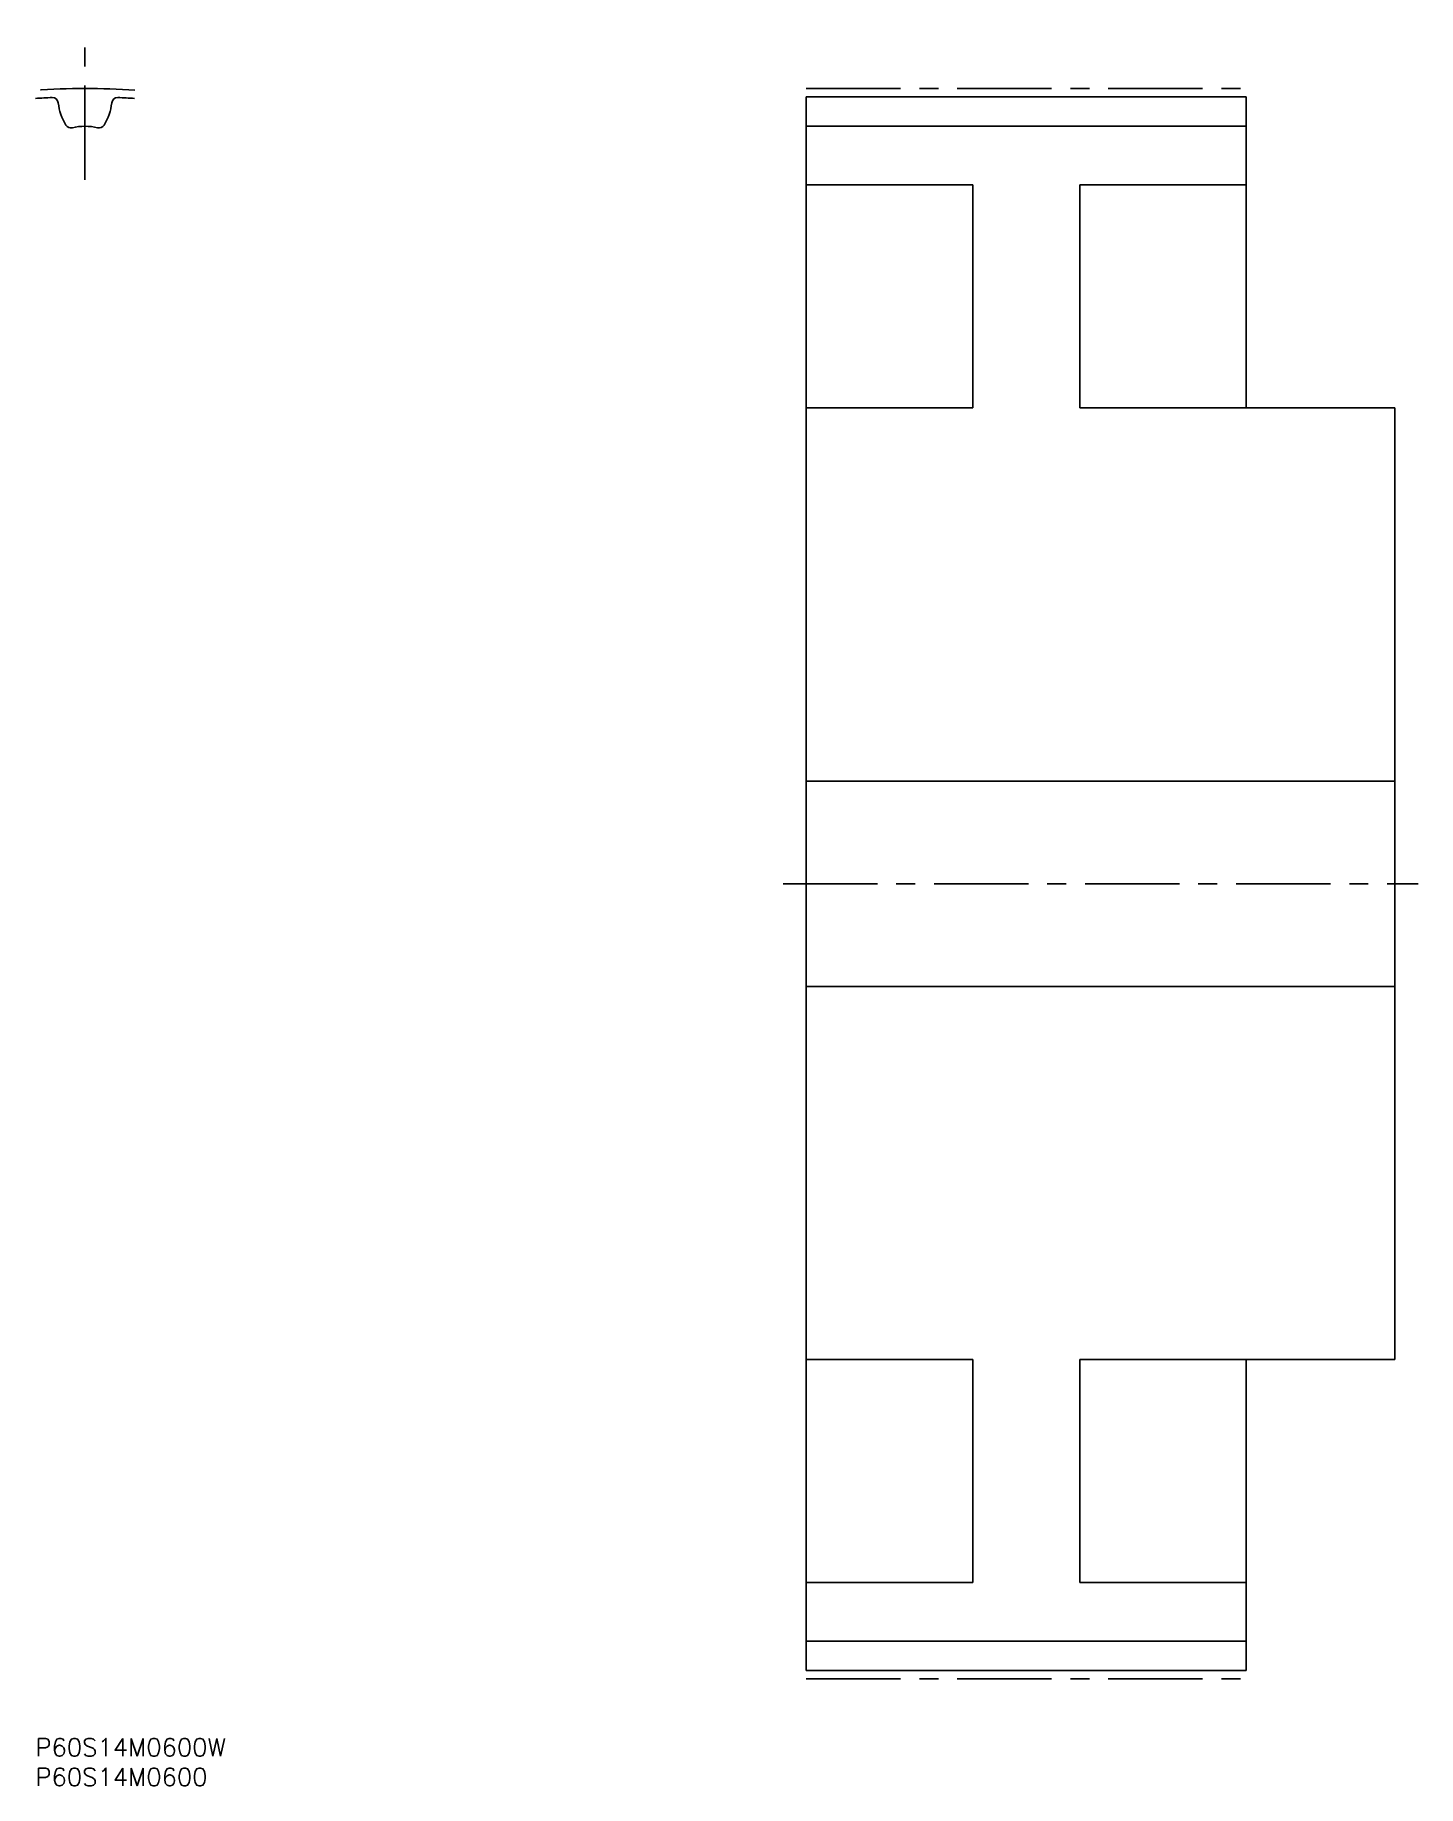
# Model space of a CAD drawing. Extents: x 0 to 233, y -8 to 286.
import ezdxf

# ---------------------------------------------------------------- set-up
doc = ezdxf.new("R2010")
doc.units = 0
doc.header["$LTSCALE"] = 0.5
doc.linetypes.add('CENTER', pattern=[50.8, 31.75, -6.35, 6.35, -6.35])
for name, color, linetype in [('MSM_CENTER', 1, 'CENTER'), ('MSM_CONTINUOUS', 7, 'CONTINUOUS'), ('MSM_PART_NUMBER', 7, 'CONTINUOUS')]:
    doc.layers.add(name, color=color, linetype=linetype)
doc.styles.get("Standard").update_dxf_attribs({"font": 'txt.shx', "height": 3, "bigfont": 'bigfont.shx'})

# ---------------------------------------------------------------- blocks, each defined once
blk = doc.blocks.new('*U17')
at = {"layer": 'MSM_PART_NUMBER'}
blk.add_text('P60S14M0600W', height=3, dxfattribs=at).set_placement((0, -3))
blk = doc.blocks.new('*U18')
at = {"layer": 'MSM_PART_NUMBER'}
blk.add_text('P60S14M0600', height=3, dxfattribs=at).set_placement((0, -8))

msp = doc.modelspace()

# ---------------------------------------------------------------- linework, layer by layer
at = {"layer": 'MSM_CENTER'}
for p, q in [((8.32, 262.04), (8.32, 286.38)), ((129.62, 277.38), (203.62, 277.38)), ((125.72, 143.69), (232.52, 143.69)), ((129.62, 10), (203.62, 10))]:
    msp.add_line(p, q, dxfattribs=at)
msp.add_arc((8.32, 143.69), 133.69, 86.3957, 93.6043, dxfattribs=at)
at = {"layer": 'MSM_CONTINUOUS'}
for p, q in [((203.62, 275.98), (129.62, 275.98)), ((129.62, 275.98), (129.62, 11.39)), ((203.62, 275.98), (203.62, 223.69)), ((203.62, 271.04), (129.62, 271.04)), ((157.62, 261.19), (129.62, 261.19)), ((157.62, 261.19), (157.62, 223.69)), ((203.62, 261.19), (175.62, 261.19)), ((175.62, 261.19), (175.62, 223.69)), ((157.62, 223.69), (129.62, 223.69)), ((228.62, 223.69), (175.62, 223.69)), ((228.62, 223.69), (228.62, 63.69)), ((228.62, 160.94), (129.62, 160.94)), ((129.62, 126.44), (228.62, 126.44)), ((129.62, 63.69), (157.62, 63.69)), ((157.62, 63.69), (157.62, 26.19)), ((175.62, 63.69), (228.62, 63.69)), ((175.62, 63.69), (175.62, 26.19)), ((203.62, 63.69), (203.62, 11.39)), ((129.62, 26.19), (157.62, 26.19)), ((175.62, 26.19), (203.62, 26.19)), ((203.62, 16.34), (129.62, 16.34)), ((129.62, 11.39), (203.62, 11.39))]:
    msp.add_line(p, q, dxfattribs=at)
for centre, radius, start, end in [((8.32, 143.69), 132.29, 92.3957, 93.6043), ((2.83, 274.87), 1, 6.3368, 92.3957), ((12.87, 275.98), 9.1, 186.3368, 211.4746), ((3.77, 275.98), 9.1, 328.5254, 353.6632), ((13.8, 274.87), 1, 87.6043, 173.6632), ((8.32, 143.69), 132.29, 86.3957, 87.6043), ((5.96, 271.76), 1, 211.4746, 283.5027), ((8.32, 261.94), 9.1, 76.4973, 103.5027), ((10.67, 271.76), 1, 256.4973, 328.5254)]:
    msp.add_arc(centre, radius, start, end, dxfattribs=at)

# ---------------------------------------------------------------- block references
for name in ['*U17', '*U18']:
    msp.add_blockref(name, (0, 0), dxfattribs=at)

doc.saveas('drawing.dxf')
